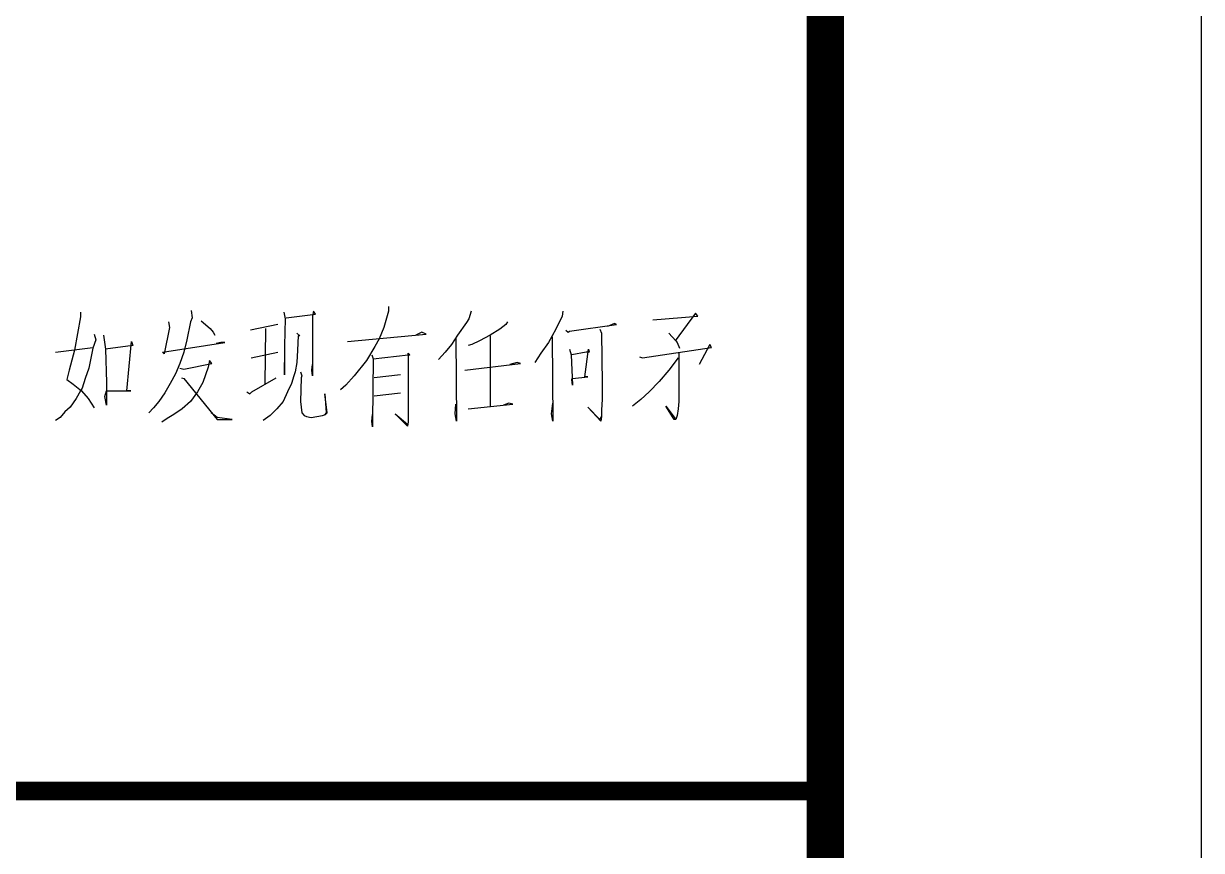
# Model space of a CAD drawing. Extents: x 2025205 to 2402328, y -557483 to 329036.
# Drawn here: x 2173379 to 2178077, y -337820 to -334523 of the extents above; entities that cross this region are included whole.
import ezdxf

# ---------------------------------------------------------------- set-up
doc = ezdxf.new("R2010")
doc.units = 0
doc.header["$LTSCALE"] = 1500
doc.header["$MEASUREMENT"] = 0
doc.layers.add('PUB_TITLE', color=4, linetype='Continuous')

# ---------------------------------------------------------------- blocks, each defined once
blk = doc.blocks.new('EWW')
at = {"layer": 'PUB_TITLE'}
for p, q in [((-159955.6, 284632), (-159953.6, 284611.9)), ((-159631, 284629.5), (-159633.1, 284616.9)), ((-159625, 284621.9), (-159631, 284629.5)), ((-159431.5, 284629.5), (-159443.6, 284586.7)), ((-159431.5, 284642.1), (-159431.5, 284629.5)), ((-159211.8, 284629.5), (-159217.8, 284609.3)), ((-158967.9, 284629.5), (-158969.9, 284616.9)), ((-160249.9, 284614.4), (-160266, 284526.2)), ((-160249.9, 284627), (-160249.9, 284614.4)), ((-160016, 284601.8), (-160014, 284586.7)), ((-159957.6, 284601.8), (-159967.7, 284553.9)), ((-159953.6, 284611.9), (-159957.6, 284601.8)), ((-159929.4, 284604.3), (-159905.2, 284584.1)), ((-159709.7, 284627), (-159705.6, 284609.3)), ((-159705.6, 284609.3), (-159707.6, 284538.8)), ((-159703.6, 284611.9), (-159625, 284621.9)), ((-159633.1, 284616.9), (-159633.1, 284490.9)), ((-159223.9, 284599.3), (-159248, 284566.5)), ((-159217.8, 284609.3), (-159223.9, 284599.3)), ((-159115, 284601.8), (-159119, 284594.2)), ((-158969.9, 284616.9), (-158986, 284581.6)), ((-158728, 284606.8), (-158609.1, 284616.9)), ((-158615.1, 284624.5), (-158669.5, 284551.4)), ((-158609.1, 284616.9), (-158615.1, 284624.5)), ((-160213.6, 284569), (-160209.6, 284553.9)), ((-160189.4, 284566.5), (-160183.4, 284528.7)), ((-160014, 284586.7), (-160028.1, 284516.1)), ((-159905.2, 284584.1), (-159897.1, 284574.1)), ((-159897.1, 284574.1), (-159893.1, 284566.5)), ((-159725.8, 284594.2), (-159798.3, 284579.1)), ((-159758, 284584.1), (-159760, 284435.5)), ((-159675.4, 284571.5), (-159667.3, 284564)), ((-159540.3, 284548.9), (-159330.7, 284569)), ((-159443.6, 284586.7), (-159455.7, 284556.4)), ((-159342.8, 284574.1), (-159358.9, 284566.5)), ((-159330.7, 284569), (-159342.8, 284574.1)), ((-159248, 284566.5), (-159264.2, 284541.3)), ((-159161.4, 284566.5), (-159189.6, 284551.4)), ((-159135.2, 284581.6), (-159161.4, 284566.5)), ((-159119, 284594.2), (-159135.2, 284581.6)), ((-158986, 284581.6), (-159006.2, 284546.3)), ((-158959.8, 284579.1), (-158953.7, 284574.1)), ((-158953.7, 284574.1), (-158949.7, 284576.6)), ((-158949.7, 284576.6), (-158824.7, 284594.2)), ((-158869.1, 284581.6), (-158865.1, 284571.5)), ((-158865.1, 284571.5), (-158863, 284438)), ((-158830.8, 284596.7), (-158848.9, 284589.2)), ((-158824.7, 284594.2), (-158830.8, 284596.7)), ((-158685.7, 284571.5), (-158667.5, 284551.4)), ((-160209.6, 284553.9), (-160217.6, 284531.2)), ((-160110.8, 284538.8), (-160183.4, 284528.7)), ((-160126.9, 284417.8), (-160114.8, 284548.9)), ((-160114.8, 284548.9), (-160110.8, 284538.8)), ((-160032.2, 284521.2), (-159866.9, 284546.3)), ((-159967.7, 284553.9), (-159975.7, 284521.2)), ((-159877, 284546.3), (-159889.1, 284543.8)), ((-159866.9, 284546.3), (-159877, 284546.3)), ((-159707.6, 284538.8), (-159707.6, 284460.7)), ((-159671.4, 284564), (-159673.4, 284526.2)), ((-159667.3, 284564), (-159671.4, 284564)), ((-159467.8, 284536.3), (-159489.9, 284498.5)), ((-159455.7, 284556.4), (-159467.8, 284536.3)), ((-159264.2, 284541.3), (-159280.3, 284521.2)), ((-159252.1, 284558.9), (-159250.1, 284337.2)), ((-159209.7, 284541.3), (-159219.8, 284538.8)), ((-159189.6, 284551.4), (-159209.7, 284541.3)), ((-159161.4, 284564), (-159161.4, 284377.5)), ((-159006.2, 284546.3), (-159026.3, 284518.6)), ((-158996.1, 284561.5), (-158994.1, 284337.2)), ((-158667.5, 284551.4), (-158663.5, 284546.3)), ((-158663.5, 284546.3), (-158657.4, 284531.2)), ((-158576.8, 284541.3), (-158605, 284488.4)), ((-158572.8, 284533.7), (-158576.8, 284541.3)), ((-160316.4, 284521.2), (-160217.6, 284533.7)), ((-160266, 284526.2), (-160280.1, 284473.3)), ((-160217.6, 284531.2), (-160227.7, 284478.3)), ((-160183.4, 284528.7), (-160181.3, 284440.5)), ((-160028.1, 284516.1), (-160032.2, 284521.2)), ((-159975.7, 284521.2), (-159985.8, 284490.9)), ((-159796.3, 284506), (-159725.8, 284521.2)), ((-159673.4, 284526.2), (-159675.4, 284493.4)), ((-159475.8, 284513.6), (-159471.8, 284503.5)), ((-159471.8, 284503.5), (-159473.8, 284337.2)), ((-159471.8, 284503.5), (-159379.1, 284513.6)), ((-159379.1, 284518.6), (-159375, 284513.6)), ((-159379.1, 284513.6), (-159379.1, 284518.6)), ((-159375, 284513.6), (-159379.1, 284511.1)), ((-159379.1, 284511.1), (-159379.1, 284334.7)), ((-159280.3, 284521.2), (-159298.4, 284501)), ((-159026.3, 284518.6), (-159042.4, 284493.4)), ((-158949.7, 284528.7), (-158945.7, 284513.6)), ((-158945.7, 284513.6), (-158941.7, 284433)), ((-158905.4, 284521.2), (-158943.7, 284513.6)), ((-158909.4, 284455.6), (-158899.3, 284528.7)), ((-158897.3, 284521.2), (-158905.4, 284521.2)), ((-158899.3, 284528.7), (-158897.3, 284521.2)), ((-158764.3, 284508.6), (-158756.2, 284506)), ((-158756.2, 284506), (-158572.8, 284533.7)), ((-158661.5, 284506), (-158685.7, 284473.3)), ((-158659.4, 284521.2), (-158659.4, 284390.1)), ((-160280.1, 284473.3), (-160286.2, 284448.1)), ((-160227.7, 284478.3), (-160237.8, 284450.6)), ((-159985.8, 284490.9), (-159997.9, 284463.2)), ((-159985.8, 284478.3), (-159975.7, 284475.8)), ((-159975.7, 284475.8), (-159901.1, 284490.9)), ((-159911.2, 284480.8), (-159925.3, 284440.5)), ((-159907.2, 284498.5), (-159911.2, 284480.8)), ((-159901.1, 284490.9), (-159907.2, 284498.5)), ((-159707.6, 284473.3), (-159707.6, 284493.4)), ((-159707.6, 284460.7), (-159707.6, 284473.3)), ((-159675.4, 284493.4), (-159679.4, 284468.2)), ((-159635.1, 284473.3), (-159633.1, 284488.4)), ((-159633.1, 284458.2), (-159635.1, 284473.3)), ((-159633.1, 284490.9), (-159633.1, 284458.2)), ((-159489.9, 284498.5), (-159522.2, 284458.2)), ((-159227.9, 284473.3), (-159080.7, 284490.9)), ((-159088.8, 284493.4), (-159109, 284488.4)), ((-159080.7, 284490.9), (-159088.8, 284493.4)), ((-158685.7, 284473.3), (-158711.9, 284443)), ((-160286.2, 284448.1), (-160270, 284435.5)), ((-160237.8, 284450.6), (-160245.8, 284425.4)), ((-160181.3, 284440.5), (-160181.3, 284380)), ((-159997.9, 284463.2), (-160012, 284438)), ((-159981.8, 284453.1), (-159975.7, 284450.6)), ((-159975.7, 284450.6), (-159887, 284342.3)), ((-159925.3, 284440.5), (-159939.4, 284415.3)), ((-159794.3, 284415.3), (-159729.8, 284453.1)), ((-159683.4, 284458.2), (-159689.5, 284438)), ((-159679.4, 284468.2), (-159683.4, 284458.2)), ((-159665.3, 284468.2), (-159661.3, 284458.2)), ((-159663.3, 284453.1), (-159665.3, 284390.1)), ((-159661.3, 284458.2), (-159663.3, 284453.1)), ((-159522.2, 284458.2), (-159544.4, 284433)), ((-159399.2, 284460.7), (-159469.8, 284453.1)), ((-158943.7, 284448.1), (-158941.7, 284450.6)), ((-158941.7, 284433), (-158943.7, 284448.1)), ((-158941.7, 284450.6), (-158901.3, 284455.6)), ((-158901.3, 284455.6), (-158909.4, 284455.6)), ((-158711.9, 284443), (-158738.1, 284415.3)), ((-160270, 284435.5), (-160247.9, 284417.8)), ((-160249.9, 284417.8), (-160262, 284397.7)), ((-160245.8, 284425.4), (-160249.9, 284417.8)), ((-160247.9, 284417.8), (-160229.7, 284397.7)), ((-160185.4, 284402.7), (-160181.3, 284417.8)), ((-160181.3, 284417.8), (-160116.8, 284417.8)), ((-160116.8, 284417.8), (-160126.9, 284417.8)), ((-160026.1, 284412.8), (-160042.3, 284390.1)), ((-160012, 284438), (-160026.1, 284412.8)), ((-159939.4, 284415.3), (-159957.6, 284390.1)), ((-159808.4, 284415.3), (-159800.4, 284410.3)), ((-159800.4, 284410.3), (-159794.3, 284415.3)), ((-159699.6, 284415.3), (-159711.7, 284390.1)), ((-159689.5, 284438), (-159699.6, 284415.3)), ((-159600.8, 284410.3), (-159596.8, 284359.9)), ((-159594.8, 284359.9), (-159600.8, 284410.3)), ((-159544.4, 284433), (-159558.5, 284420.4)), ((-159469.8, 284405.2), (-159399.2, 284412.8)), ((-158863, 284438), (-158863, 284395.2)), ((-158738.1, 284415.3), (-158760.2, 284395.2)), ((-160262, 284397.7), (-160278.1, 284375)), ((-160229.7, 284397.7), (-160221.7, 284385.1)), ((-160221.7, 284385.1), (-160213.6, 284372.5)), ((-160181.3, 284380), (-160185.4, 284402.7)), ((-160042.3, 284390.1), (-160056.4, 284372.5)), ((-159957.6, 284390.1), (-159979.8, 284370)), ((-159711.7, 284390.1), (-159727.8, 284370)), ((-159665.3, 284390.1), (-159663.3, 284375)), ((-159254.1, 284357.4), (-159252.1, 284382.6)), ((-159219.8, 284370), (-159100.9, 284382.6)), ((-159111, 284385.1), (-159125.1, 284380)), ((-159100.9, 284382.6), (-159111, 284385.1)), ((-158998.1, 284357.4), (-158994.1, 284385.1)), ((-158863, 284395.2), (-158865.1, 284367.5)), ((-158760.2, 284395.2), (-158782.4, 284377.5)), ((-158659.4, 284390.1), (-158661.5, 284370)), ((-160304.3, 284347.3), (-160316.4, 284339.7)), ((-160292.2, 284362.4), (-160304.3, 284347.3)), ((-160278.1, 284375), (-160292.2, 284362.4)), ((-160056.4, 284372.5), (-160068.5, 284359.9)), ((-160001.9, 284354.9), (-160020.1, 284344.8)), ((-159979.8, 284370), (-160001.9, 284354.9)), ((-159887, 284347.3), (-159903.2, 284359.9)), ((-159846.7, 284342.3), (-159887, 284347.3)), ((-159745.9, 284352.3), (-159764.1, 284339.7)), ((-159727.8, 284370), (-159745.9, 284352.3)), ((-159663.3, 284375), (-159661.3, 284359.9)), ((-159661.3, 284359.9), (-159655.2, 284352.3)), ((-159655.2, 284352.3), (-159649.2, 284349.8)), ((-159649.2, 284349.8), (-159637.1, 284347.3)), ((-159637.1, 284347.3), (-159606.8, 284352.3)), ((-159606.8, 284352.3), (-159598.8, 284354.9)), ((-159596.8, 284359.9), (-159600.8, 284354.9)), ((-159598.8, 284354.9), (-159594.8, 284359.9)), ((-159475.8, 284337.2), (-159473.8, 284354.9)), ((-159413.3, 284357.4), (-159381.1, 284329.7)), ((-159381.1, 284324.6), (-159413.3, 284357.4)), ((-159250.1, 284337.2), (-159254.1, 284357.4)), ((-158994.1, 284337.2), (-158998.1, 284357.4)), ((-158901.3, 284375), (-158869.1, 284342.3)), ((-158867.1, 284337.2), (-158901.3, 284375)), ((-158869.1, 284342.3), (-158865.1, 284349.8)), ((-158865.1, 284349.8), (-158867.1, 284337.2)), ((-158865.1, 284367.5), (-158865.1, 284349.8)), ((-158693.7, 284377.5), (-158669.5, 284344.8)), ((-158671.5, 284342.3), (-158693.7, 284377.5)), ((-158663.5, 284352.3), (-158667.5, 284342.3)), ((-158661.5, 284370), (-158663.5, 284352.3)), ((-160020.1, 284344.8), (-160034.2, 284334.7)), ((-159887, 284342.3), (-159846.7, 284342.3)), ((-159473.8, 284322.1), (-159475.8, 284337.2)), ((-159473.8, 284337.2), (-159473.8, 284322.1)), ((-159379.1, 284334.7), (-159381.1, 284324.6)), ((-158667.5, 284342.3), (-158671.5, 284342.3))]:
    blk.add_line(p, q, dxfattribs=at)
at = {"layer": 'PUB_TITLE', "const_width": 50}
blk.add_lwpolyline([(-158269.8, 283354.6), (-158269.8, 293572.1), (-165269.8, 293572.1), (-165269.8, 283354.6)], close=True, dxfattribs=at)

msp = doc.modelspace()

# ---------------------------------------------------------------- linework, layer by layer
at = {"layer": 'PUB_TITLE', "linetype": 'ByBlock'}
msp.add_lwpolyline([(2066627.2, -368482.7), (2178077.2, -368482.7), (2178077.2, -305482.7), (2066627.2, -305482.7)], close=True, dxfattribs=at)
at = {"layer": 'PUB_TITLE', "linetype": 'ByBlock', "const_width": 150}
msp.add_lwpolyline([(2070377.2, -366982.7), (2176577.2, -366982.7), (2176577.2, -306982.7), (2070377.2, -306982.7)], close=True, dxfattribs=at)

# ---------------------------------------------------------------- block references
at = {"xscale": 1.5, "yscale": 1.5, "zscale": 1.5}
msp.add_blockref('EWW', (2413981.8, -762614.5), dxfattribs=at)

doc.saveas('drawing.dxf')
